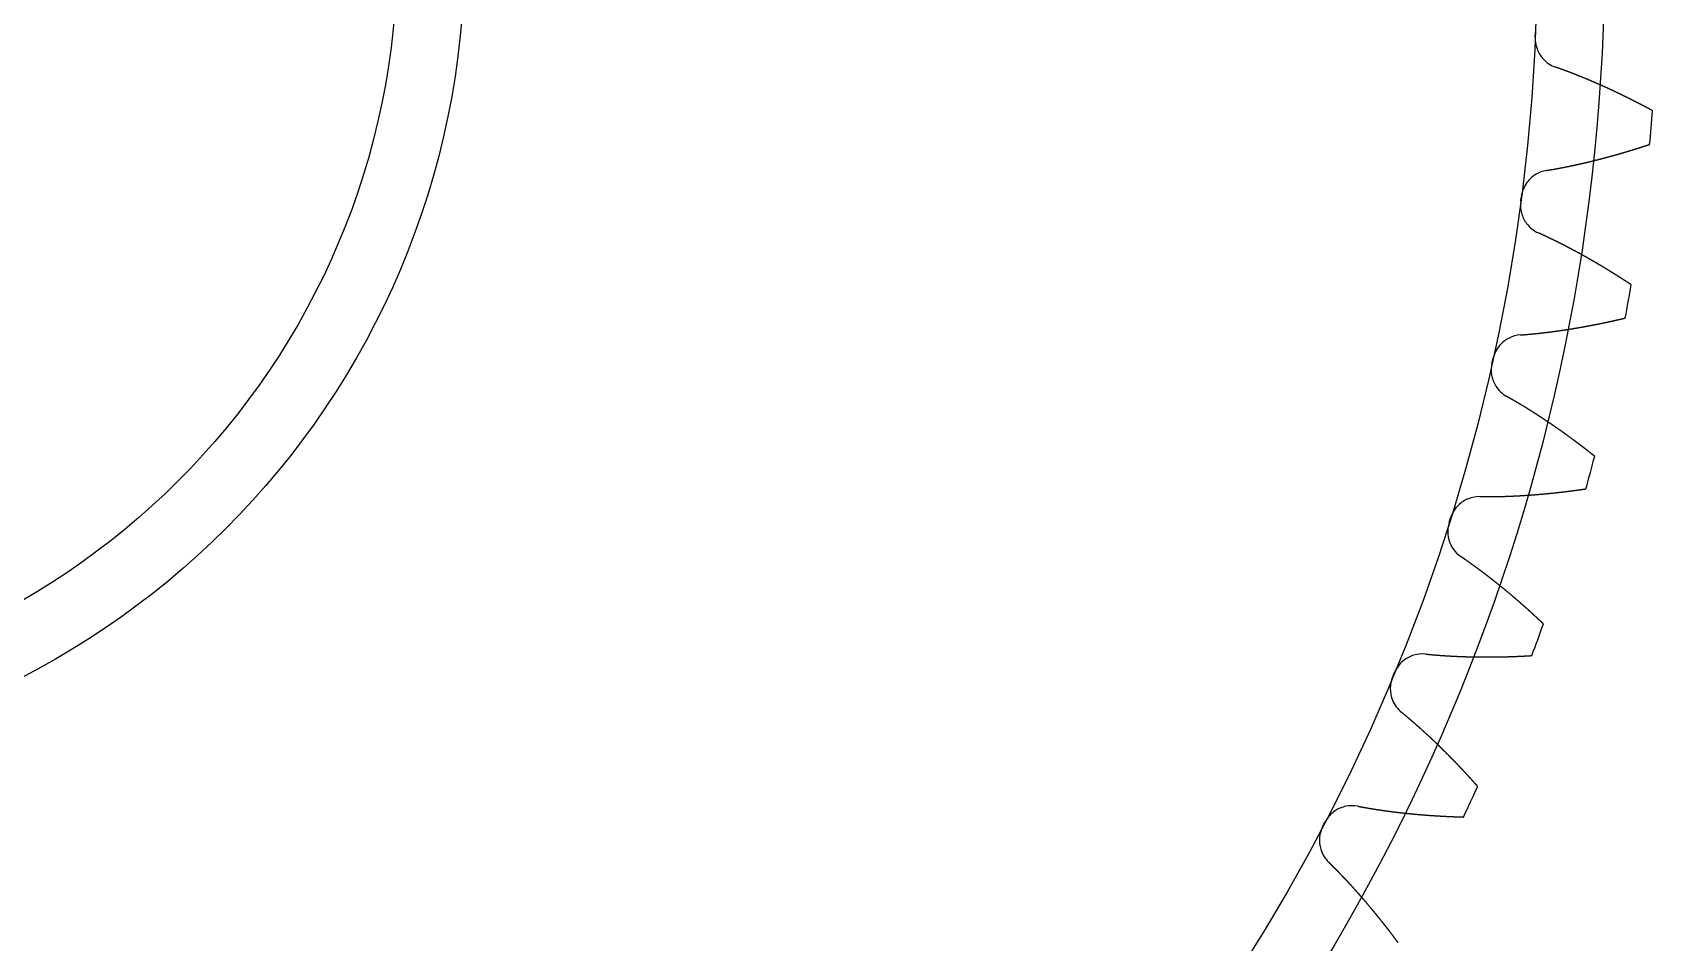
# Model space of a CAD drawing. Header units: centimetres. Extents: x -4.62 to 4.63, y -4.62 to 4.62.
# Drawn here: x 0.88 to 4.611, y -2.279 to -0.184 of the extents above; entities that cross this region are included whole.
import ezdxf

# ---------------------------------------------------------------- set-up
doc = ezdxf.new("R2010")
doc.units = ezdxf.units.CM
doc.header["$MEASUREMENT"] = 0
for name, color, linetype in [('', 7, 'Continuous'), ('Spur Gear (30 teeth)_Sketch1', 7, 'Continuous'), ('Spur Gear (30 teeth)_Sketch3', 7, 'Continuous'), ('Spur Gear (72 teeth)_Sketch1', 7, 'Continuous'), ('Spur Gear (72 teeth)_Sketch3', 7, 'Continuous')]:
    doc.layers.add(name, color=color, linetype=linetype)

# ---------------------------------------------------------------- blocks, each defined once
blk = doc.blocks.new('SpurGear(72teeth)')
at = {"layer": 'Spur Gear (72 teeth)_Sketch1'}
blk.add_circle((0, 0), 4.3449, dxfattribs=at)
at = {"layer": 'Spur Gear (72 teeth)_Sketch3'}
blk.add_circle((0, 0), 4.5, dxfattribs=at)
blk = doc.blocks.new('SpurGear(30teeth)')
at = {"layer": 'Spur Gear (30 teeth)_Sketch1'}
blk.add_circle((0, 0), 1.7199, dxfattribs=at)
at = {"layer": 'Spur Gear (30 teeth)_Sketch3'}
blk.add_circle((0, 0), 1.875, dxfattribs=at)

msp = doc.modelspace()

# ---------------------------------------------------------------- linework, layer by layer
at = {"layer": ''}
for radius, start, end in [(4.3449, 357.4288, 357.5712), (4.625, 354.5186, 355.4814), (4.3449, 352.4288, 352.5712), (4.625, 349.5186, 350.4814), (4.3449, 347.4288, 347.5712), (4.625, 344.5186, 345.4814), (4.3449, 342.4288, 342.5712), (4.625, 339.5186, 340.4814), (4.3449, 337.4288, 337.5712), (4.625, 334.5186, 335.4814), (4.3449, 332.4288, 332.5712)]:
    msp.add_arc((0, 0, 0.5), radius, start, end, dxfattribs=at)
for points, degree, knots in [([(4.3405, -0.1949, 0.5), (4.3401, -0.204, 0.5), (4.3415, -0.2131, 0.5), (4.3477, -0.2303, 0.5), (4.3524, -0.2382, 0.5), (4.3624, -0.2493, 0.5), (4.3669, -0.2531, 0.5), (4.3766, -0.2596, 0.5), (4.3818, -0.2622, 0.5), (4.3874, -0.2641, 0.5)], 3, [0, 0, 0, 0, 0.02734511, 0.02734511, 0.05469023, 0.05469023, 0.07222623, 0.07222623, 0.08976223, 0.08976223, 0.08976223, 0.08976223]), ([(4.6106, -0.3644, 0.5), (4.6096, -0.3638, 0.5), (4.6074, -0.3626, 0.5), (4.6042, -0.3609, 0.5), (4.5999, -0.3586, 0.5), (4.5945, -0.3557, 0.5), (4.5891, -0.3529, 0.5), (4.5837, -0.3501, 0.5), (4.5783, -0.3473, 0.5), (4.5729, -0.3445, 0.5), (4.5675, -0.3418, 0.5), (4.5621, -0.339, 0.5), (4.5567, -0.3363, 0.5), (4.5513, -0.3336, 0.5), (4.5458, -0.331, 0.5), (4.5404, -0.3283, 0.5), (4.535, -0.3257, 0.5), (4.5295, -0.3231, 0.5), (4.5241, -0.3205, 0.5), (4.5186, -0.318, 0.5), (4.5132, -0.3154, 0.5), (4.5077, -0.3129, 0.5), (4.5022, -0.3104, 0.5), (4.4968, -0.3079, 0.5), (4.4913, -0.3055, 0.5), (4.4858, -0.3031, 0.5), (4.4803, -0.3007, 0.5), (4.4748, -0.2983, 0.5), (4.4693, -0.296, 0.5), (4.4638, -0.2936, 0.5), (4.4583, -0.2913, 0.5), (4.4528, -0.2891, 0.5), (4.4473, -0.2868, 0.5), (4.4418, -0.2846, 0.5), (4.4363, -0.2824, 0.5), (4.4307, -0.2802, 0.5), (4.4252, -0.278, 0.5), (4.4197, -0.2759, 0.5), (4.4141, -0.2738, 0.5), (4.4086, -0.2718, 0.5), (4.403, -0.2697, 0.5), (4.3977, -0.2678, 0.5), (4.3934, -0.2663, 0.5), (4.3903, -0.2652, 0.5), (4.3883, -0.2644, 0.5), (4.3874, -0.2641, 0.5)], 5, [-1, -1, -1, -1, -1, -1, -0.9857143, -0.9714286, -0.9571429, -0.9428571, -0.9285714, -0.9142857, -0.9, -0.8857143, -0.8714286, -0.8571429, -0.8428571, -0.8285714, -0.8142857, -0.8, -0.7857143, -0.7714286, -0.7571429, -0.7428571, -0.7285714, -0.7142857, -0.7, -0.6857143, -0.6714286, -0.6571429, -0.6428571, -0.6285714, -0.6142857, -0.6, -0.5857143, -0.5714286, -0.5571429, -0.5428571, -0.5285714, -0.5142857, -0.5, -0.4857143, -0.4714286, -0.4571429, -0.4428571, -0.4285714, -0.4169569, -0.4169569, -0.4169569, -0.4169569, -0.4169569, -0.4169569]), ([(4.3666, -0.5017, 0.5), (4.3675, -0.5016, 0.5), (4.3696, -0.5012, 0.5), (4.3729, -0.5007, 0.5), (4.3774, -0.4999, 0.5), (4.383, -0.499, 0.5), (4.3888, -0.4979, 0.5), (4.3946, -0.4968, 0.5), (4.4004, -0.4957, 0.5), (4.4062, -0.4946, 0.5), (4.4121, -0.4934, 0.5), (4.4179, -0.4923, 0.5), (4.4237, -0.4911, 0.5), (4.4295, -0.4898, 0.5), (4.4354, -0.4886, 0.5), (4.4412, -0.4873, 0.5), (4.447, -0.486, 0.5), (4.4528, -0.4846, 0.5), (4.4586, -0.4833, 0.5), (4.4645, -0.4819, 0.5), (4.4703, -0.4805, 0.5), (4.4761, -0.479, 0.5), (4.4819, -0.4776, 0.5), (4.4877, -0.4761, 0.5), (4.4936, -0.4746, 0.5), (4.4994, -0.4731, 0.5), (4.5052, -0.4715, 0.5), (4.511, -0.4699, 0.5), (4.5168, -0.4684, 0.5), (4.5226, -0.4667, 0.5), (4.5284, -0.4651, 0.5), (4.5342, -0.4634, 0.5), (4.5401, -0.4617, 0.5), (4.5459, -0.46, 0.5), (4.5517, -0.4583, 0.5), (4.5575, -0.4566, 0.5), (4.5633, -0.4548, 0.5), (4.5691, -0.453, 0.5), (4.5749, -0.4512, 0.5), (4.5807, -0.4493, 0.5), (4.5865, -0.4475, 0.5), (4.5923, -0.4456, 0.5), (4.5969, -0.4441, 0.5), (4.6004, -0.4429, 0.5), (4.6027, -0.4422, 0.5), (4.6039, -0.4418, 0.5)], 5, [0.4169569, 0.4169569, 0.4169569, 0.4169569, 0.4169569, 0.4169569, 0.4285714, 0.4428571, 0.4571429, 0.4714286, 0.4857143, 0.5, 0.5142857, 0.5285714, 0.5428571, 0.5571429, 0.5714286, 0.5857143, 0.6, 0.6142857, 0.6285714, 0.6428571, 0.6571429, 0.6714286, 0.6857143, 0.7, 0.7142857, 0.7285714, 0.7428571, 0.7571429, 0.7714286, 0.7857143, 0.8, 0.8142857, 0.8285714, 0.8428571, 0.8571429, 0.8714286, 0.8857143, 0.9, 0.9142857, 0.9285714, 0.9428571, 0.9571429, 0.9714286, 0.9857143, 1, 1, 1, 1, 1, 1]), ([(4.3666, -0.5017, 0.5), (4.3576, -0.5032, 0.5), (4.349, -0.5064, 0.5), (4.3334, -0.516, 0.5), (4.3267, -0.5222, 0.5), (4.3179, -0.5343, 0.5), (4.315, -0.5394, 0.5), (4.3107, -0.5503, 0.5), (4.3092, -0.556, 0.5), (4.3085, -0.5618, 0.5)], 3, [0, 0, 0, 0, 0.02734511, 0.02734511, 0.05469023, 0.05469023, 0.07222623, 0.07222623, 0.08976223, 0.08976223, 0.08976223, 0.08976223]), ([(4.307, -0.5725, 0.5), (4.3058, -0.5815, 0.5), (4.3064, -0.5907, 0.5), (4.3111, -0.6083, 0.5), (4.3151, -0.6166, 0.5), (4.3241, -0.6285, 0.5), (4.3282, -0.6328, 0.5), (4.3373, -0.64, 0.5), (4.3423, -0.6431, 0.5), (4.3476, -0.6455, 0.5)], 3, [0, 0, 0, 0, 0.02734511, 0.02734511, 0.05469023, 0.05469023, 0.07222623, 0.07222623, 0.08976223, 0.08976223, 0.08976223, 0.08976223]), ([(4.5613, -0.7648, 0.5), (4.5603, -0.7642, 0.5), (4.5583, -0.7628, 0.5), (4.5552, -0.7608, 0.5), (4.5511, -0.7581, 0.5), (4.546, -0.7548, 0.5), (4.5409, -0.7515, 0.5), (4.5358, -0.7483, 0.5), (4.5306, -0.745, 0.5), (4.5255, -0.7418, 0.5), (4.5203, -0.7386, 0.5), (4.5152, -0.7354, 0.5), (4.51, -0.7322, 0.5), (4.5049, -0.729, 0.5), (4.4997, -0.7259, 0.5), (4.4945, -0.7228, 0.5), (4.4893, -0.7197, 0.5), (4.4841, -0.7166, 0.5), (4.4789, -0.7136, 0.5), (4.4737, -0.7106, 0.5), (4.4685, -0.7076, 0.5), (4.4633, -0.7046, 0.5), (4.458, -0.7016, 0.5), (4.4528, -0.6987, 0.5), (4.4476, -0.6958, 0.5), (4.4423, -0.6929, 0.5), (4.4371, -0.69, 0.5), (4.4318, -0.6872, 0.5), (4.4265, -0.6844, 0.5), (4.4213, -0.6816, 0.5), (4.416, -0.6788, 0.5), (4.4107, -0.676, 0.5), (4.4054, -0.6733, 0.5), (4.4001, -0.6706, 0.5), (4.3948, -0.6679, 0.5), (4.3894, -0.6653, 0.5), (4.3841, -0.6627, 0.5), (4.3788, -0.6601, 0.5), (4.3735, -0.6575, 0.5), (4.3681, -0.655, 0.5), (4.3627, -0.6524, 0.5), (4.3576, -0.65, 0.5), (4.3535, -0.6482, 0.5), (4.3505, -0.6468, 0.5), (4.3485, -0.6459, 0.5), (4.3476, -0.6455, 0.5)], 5, [-1, -1, -1, -1, -1, -1, -0.9857143, -0.9714286, -0.9571429, -0.9428571, -0.9285714, -0.9142857, -0.9, -0.8857143, -0.8714286, -0.8571429, -0.8428571, -0.8285714, -0.8142857, -0.8, -0.7857143, -0.7714286, -0.7571429, -0.7428571, -0.7285714, -0.7142857, -0.7, -0.6857143, -0.6714286, -0.6571429, -0.6428571, -0.6285714, -0.6142857, -0.6, -0.5857143, -0.5714286, -0.5571429, -0.5428571, -0.5285714, -0.5142857, -0.5, -0.4857143, -0.4714286, -0.4571429, -0.4428571, -0.4285714, -0.4169569, -0.4169569, -0.4169569, -0.4169569, -0.4169569, -0.4169569]), ([(4.3062, -0.8804, 0.5), (4.3072, -0.8803, 0.5), (4.3093, -0.8802, 0.5), (4.3126, -0.8799, 0.5), (4.3171, -0.8795, 0.5), (4.3228, -0.8791, 0.5), (4.3287, -0.8785, 0.5), (4.3346, -0.878, 0.5), (4.3405, -0.8774, 0.5), (4.3464, -0.8768, 0.5), (4.3523, -0.8761, 0.5), (4.3582, -0.8754, 0.5), (4.3641, -0.8747, 0.5), (4.37, -0.874, 0.5), (4.3759, -0.8733, 0.5), (4.3818, -0.8725, 0.5), (4.3877, -0.8717, 0.5), (4.3936, -0.8709, 0.5), (4.3996, -0.87, 0.5), (4.4055, -0.8692, 0.5), (4.4114, -0.8683, 0.5), (4.4173, -0.8673, 0.5), (4.4232, -0.8664, 0.5), (4.4292, -0.8654, 0.5), (4.4351, -0.8644, 0.5), (4.441, -0.8634, 0.5), (4.4469, -0.8624, 0.5), (4.4529, -0.8613, 0.5), (4.4588, -0.8602, 0.5), (4.4647, -0.8591, 0.5), (4.4707, -0.858, 0.5), (4.4766, -0.8569, 0.5), (4.4825, -0.8557, 0.5), (4.4885, -0.8545, 0.5), (4.4944, -0.8533, 0.5), (4.5003, -0.852, 0.5), (4.5063, -0.8508, 0.5), (4.5122, -0.8495, 0.5), (4.5181, -0.8482, 0.5), (4.5241, -0.8469, 0.5), (4.53, -0.8455, 0.5), (4.536, -0.8442, 0.5), (4.5407, -0.8431, 0.5), (4.5443, -0.8422, 0.5), (4.5466, -0.8416, 0.5), (4.5478, -0.8414, 0.5)], 5, [0.4169569, 0.4169569, 0.4169569, 0.4169569, 0.4169569, 0.4169569, 0.4285714, 0.4428571, 0.4571429, 0.4714286, 0.4857143, 0.5, 0.5142857, 0.5285714, 0.5428571, 0.5571429, 0.5714286, 0.5857143, 0.6, 0.6142857, 0.6285714, 0.6428571, 0.6571429, 0.6714286, 0.6857143, 0.7, 0.7142857, 0.7285714, 0.7428571, 0.7571429, 0.7714286, 0.7857143, 0.8, 0.8142857, 0.8285714, 0.8428571, 0.8571429, 0.8714286, 0.8857143, 0.9, 0.9142857, 0.9285714, 0.9428571, 0.9571429, 0.9714286, 0.9857143, 1, 1, 1, 1, 1, 1]), ([(4.3062, -0.8804, 0.5), (4.2971, -0.8811, 0.5), (4.2883, -0.8835, 0.5), (4.272, -0.8917, 0.5), (4.2647, -0.8973, 0.5), (4.2549, -0.9086, 0.5), (4.2516, -0.9135, 0.5), (4.2463, -0.9239, 0.5), (4.2444, -0.9294, 0.5), (4.2431, -0.9351, 0.5)], 3, [0, 0, 0, 0, 0.02734511, 0.02734511, 0.05469023, 0.05469023, 0.07222623, 0.07222623, 0.08976223, 0.08976223, 0.08976223, 0.08976223]), ([(4.2408, -0.9457, 0.5), (4.2388, -0.9546, 0.5), (4.2385, -0.9638, 0.5), (4.2416, -0.9817, 0.5), (4.2449, -0.9903, 0.5), (4.2529, -1.003, 0.5), (4.2566, -1.0076, 0.5), (4.265, -1.0156, 0.5), (4.2697, -1.0191, 0.5), (4.2748, -1.022, 0.5)], 3, [0, 0, 0, 0, 0.02734511, 0.02734511, 0.05469023, 0.05469023, 0.07222623, 0.07222623, 0.08976223, 0.08976223, 0.08976223, 0.08976223]), ([(4.4773, -1.1595, 0.5), (4.4764, -1.1587, 0.5), (4.4744, -1.1572, 0.5), (4.4716, -1.1549, 0.5), (4.4677, -1.1519, 0.5), (4.4629, -1.1482, 0.5), (4.4581, -1.1444, 0.5), (4.4533, -1.1407, 0.5), (4.4485, -1.137, 0.5), (4.4436, -1.1334, 0.5), (4.4388, -1.1297, 0.5), (4.4339, -1.1261, 0.5), (4.4291, -1.1225, 0.5), (4.4242, -1.1189, 0.5), (4.4193, -1.1153, 0.5), (4.4144, -1.1118, 0.5), (4.4095, -1.1082, 0.5), (4.4046, -1.1047, 0.5), (4.3997, -1.1012, 0.5), (4.3948, -1.0978, 0.5), (4.3898, -1.0943, 0.5), (4.3849, -1.0909, 0.5), (4.3799, -1.0875, 0.5), (4.375, -1.0841, 0.5), (4.37, -1.0808, 0.5), (4.365, -1.0774, 0.5), (4.36, -1.0741, 0.5), (4.355, -1.0708, 0.5), (4.35, -1.0676, 0.5), (4.345, -1.0643, 0.5), (4.34, -1.0611, 0.5), (4.335, -1.0579, 0.5), (4.3299, -1.0547, 0.5), (4.3249, -1.0516, 0.5), (4.3198, -1.0484, 0.5), (4.3148, -1.0453, 0.5), (4.3097, -1.0422, 0.5), (4.3046, -1.0392, 0.5), (4.2995, -1.0362, 0.5), (4.2944, -1.0332, 0.5), (4.2893, -1.0302, 0.5), (4.2844, -1.0274, 0.5), (4.2804, -1.0251, 0.5), (4.2775, -1.0235, 0.5), (4.2757, -1.0224, 0.5), (4.2748, -1.022, 0.5)], 5, [-1, -1, -1, -1, -1, -1, -0.9857143, -0.9714286, -0.9571429, -0.9428571, -0.9285714, -0.9142857, -0.9, -0.8857143, -0.8714286, -0.8571429, -0.8428571, -0.8285714, -0.8142857, -0.8, -0.7857143, -0.7714286, -0.7571429, -0.7428571, -0.7285714, -0.7142857, -0.7, -0.6857143, -0.6714286, -0.6571429, -0.6428571, -0.6285714, -0.6142857, -0.6, -0.5857143, -0.5714286, -0.5571429, -0.5428571, -0.5285714, -0.5142857, -0.5, -0.4857143, -0.4714286, -0.4571429, -0.4428571, -0.4285714, -0.4169569, -0.4169569, -0.4169569, -0.4169569, -0.4169569, -0.4169569]), ([(4.2131, -1.2524, 0.5), (4.204, -1.2522, 0.5), (4.1949, -1.2539, 0.5), (4.178, -1.2606, 0.5), (4.1703, -1.2656, 0.5), (4.1595, -1.276, 0.5), (4.1558, -1.2805, 0.5), (4.1496, -1.2905, 0.5), (4.1472, -1.2958, 0.5), (4.1454, -1.3014, 0.5)], 3, [0, 0, 0, 0, 0.02734511, 0.02734511, 0.05469023, 0.05469023, 0.07222623, 0.07222623, 0.08976223, 0.08976223, 0.08976223, 0.08976223]), ([(4.2131, -1.2524, 0.5), (4.2141, -1.2524, 0.5), (4.2162, -1.2524, 0.5), (4.2195, -1.2524, 0.5), (4.224, -1.2525, 0.5), (4.2297, -1.2525, 0.5), (4.2356, -1.2524, 0.5), (4.2416, -1.2524, 0.5), (4.2475, -1.2523, 0.5), (4.2534, -1.2522, 0.5), (4.2594, -1.2521, 0.5), (4.2653, -1.2519, 0.5), (4.2712, -1.2518, 0.5), (4.2772, -1.2516, 0.5), (4.2831, -1.2513, 0.5), (4.2891, -1.2511, 0.5), (4.2951, -1.2508, 0.5), (4.301, -1.2505, 0.5), (4.307, -1.2502, 0.5), (4.313, -1.2498, 0.5), (4.3189, -1.2494, 0.5), (4.3249, -1.249, 0.5), (4.3309, -1.2486, 0.5), (4.3369, -1.2482, 0.5), (4.3429, -1.2477, 0.5), (4.3489, -1.2472, 0.5), (4.3549, -1.2467, 0.5), (4.3609, -1.2461, 0.5), (4.3669, -1.2456, 0.5), (4.3729, -1.245, 0.5), (4.3789, -1.2444, 0.5), (4.3849, -1.2438, 0.5), (4.3909, -1.2431, 0.5), (4.3969, -1.2424, 0.5), (4.4029, -1.2417, 0.5), (4.4089, -1.241, 0.5), (4.415, -1.2403, 0.5), (4.421, -1.2395, 0.5), (4.427, -1.2387, 0.5), (4.4331, -1.2379, 0.5), (4.4391, -1.2371, 0.5), (4.4451, -1.2363, 0.5), (4.4499, -1.2356, 0.5), (4.4536, -1.2351, 0.5), (4.456, -1.2347, 0.5), (4.4572, -1.2345, 0.5)], 5, [0.4169569, 0.4169569, 0.4169569, 0.4169569, 0.4169569, 0.4169569, 0.4285714, 0.4428571, 0.4571429, 0.4714286, 0.4857143, 0.5, 0.5142857, 0.5285714, 0.5428571, 0.5571429, 0.5714286, 0.5857143, 0.6, 0.6142857, 0.6285714, 0.6428571, 0.6571429, 0.6714286, 0.6857143, 0.7, 0.7142857, 0.7285714, 0.7428571, 0.7571429, 0.7714286, 0.7857143, 0.8, 0.8142857, 0.8285714, 0.8428571, 0.8571429, 0.8714286, 0.8857143, 0.9, 0.9142857, 0.9285714, 0.9428571, 0.9571429, 0.9714286, 0.9857143, 1, 1, 1, 1, 1, 1]), ([(4.1422, -1.3117, 0.5), (4.1394, -1.3204, 0.5), (4.1384, -1.3295, 0.5), (4.1399, -1.3477, 0.5), (4.1424, -1.3565, 0.5), (4.1492, -1.3699, 0.5), (4.1525, -1.3747, 0.5), (4.1603, -1.3835, 0.5), (4.1647, -1.3874, 0.5), (4.1695, -1.3907, 0.5)], 3, [0, 0, 0, 0, 0.02734511, 0.02734511, 0.05469023, 0.05469023, 0.07222623, 0.07222623, 0.08976223, 0.08976223, 0.08976223, 0.08976223]), ([(4.3592, -1.5453, 0.5), (4.3583, -1.5444, 0.5), (4.3566, -1.5428, 0.5), (4.3539, -1.5402, 0.5), (4.3503, -1.5369, 0.5), (4.3459, -1.5328, 0.5), (4.3414, -1.5286, 0.5), (4.3369, -1.5245, 0.5), (4.3324, -1.5204, 0.5), (4.3279, -1.5163, 0.5), (4.3234, -1.5123, 0.5), (4.3189, -1.5082, 0.5), (4.3144, -1.5042, 0.5), (4.3098, -1.5002, 0.5), (4.3053, -1.4962, 0.5), (4.3007, -1.4923, 0.5), (4.2961, -1.4883, 0.5), (4.2916, -1.4844, 0.5), (4.287, -1.4805, 0.5), (4.2824, -1.4766, 0.5), (4.2777, -1.4728, 0.5), (4.2731, -1.4689, 0.5), (4.2685, -1.4651, 0.5), (4.2638, -1.4613, 0.5), (4.2592, -1.4575, 0.5), (4.2545, -1.4538, 0.5), (4.2498, -1.45, 0.5), (4.2451, -1.4463, 0.5), (4.2404, -1.4426, 0.5), (4.2357, -1.439, 0.5), (4.231, -1.4353, 0.5), (4.2263, -1.4317, 0.5), (4.2215, -1.4281, 0.5), (4.2168, -1.4245, 0.5), (4.212, -1.4209, 0.5), (4.2072, -1.4174, 0.5), (4.2024, -1.4139, 0.5), (4.1976, -1.4104, 0.5), (4.1928, -1.407, 0.5), (4.188, -1.4035, 0.5), (4.1832, -1.4001, 0.5), (4.1785, -1.3969, 0.5), (4.1748, -1.3943, 0.5), (4.1721, -1.3924, 0.5), (4.1703, -1.3912, 0.5), (4.1695, -1.3907, 0.5)], 5, [-1, -1, -1, -1, -1, -1, -0.9857143, -0.9714286, -0.9571429, -0.9428571, -0.9285714, -0.9142857, -0.9, -0.8857143, -0.8714286, -0.8571429, -0.8428571, -0.8285714, -0.8142857, -0.8, -0.7857143, -0.7714286, -0.7571429, -0.7428571, -0.7285714, -0.7142857, -0.7, -0.6857143, -0.6714286, -0.6571429, -0.6428571, -0.6285714, -0.6142857, -0.6, -0.5857143, -0.5714286, -0.5571429, -0.5428571, -0.5285714, -0.5142857, -0.5, -0.4857143, -0.4714286, -0.4571429, -0.4428571, -0.4285714, -0.4169569, -0.4169569, -0.4169569, -0.4169569, -0.4169569, -0.4169569]), ([(4.0879, -1.6148, 0.5), (4.0789, -1.6139, 0.5), (4.0697, -1.6148, 0.5), (4.0522, -1.62, 0.5), (4.0441, -1.6242, 0.5), (4.0324, -1.6336, 0.5), (4.0284, -1.6379, 0.5), (4.0214, -1.6472, 0.5), (4.0185, -1.6523, 0.5), (4.0162, -1.6577, 0.5)], 3, [0, 0, 0, 0, 0.02734511, 0.02734511, 0.05469023, 0.05469023, 0.07222623, 0.07222623, 0.08976223, 0.08976223, 0.08976223, 0.08976223]), ([(4.0879, -1.6148, 0.5), (4.0889, -1.6149, 0.5), (4.091, -1.6151, 0.5), (4.0943, -1.6154, 0.5), (4.0988, -1.6158, 0.5), (4.1045, -1.6163, 0.5), (4.1104, -1.6168, 0.5), (4.1163, -1.6173, 0.5), (4.1222, -1.6178, 0.5), (4.1281, -1.6182, 0.5), (4.134, -1.6186, 0.5), (4.14, -1.6189, 0.5), (4.1459, -1.6193, 0.5), (4.1518, -1.6196, 0.5), (4.1578, -1.6199, 0.5), (4.1637, -1.6201, 0.5), (4.1697, -1.6204, 0.5), (4.1757, -1.6206, 0.5), (4.1816, -1.6208, 0.5), (4.1876, -1.621, 0.5), (4.1936, -1.6211, 0.5), (4.1996, -1.6212, 0.5), (4.2056, -1.6213, 0.5), (4.2116, -1.6214, 0.5), (4.2176, -1.6214, 0.5), (4.2236, -1.6215, 0.5), (4.2296, -1.6215, 0.5), (4.2357, -1.6215, 0.5), (4.2417, -1.6214, 0.5), (4.2477, -1.6214, 0.5), (4.2538, -1.6213, 0.5), (4.2598, -1.6212, 0.5), (4.2658, -1.6211, 0.5), (4.2719, -1.6209, 0.5), (4.2779, -1.6208, 0.5), (4.284, -1.6206, 0.5), (4.2901, -1.6204, 0.5), (4.2961, -1.6201, 0.5), (4.3022, -1.6199, 0.5), (4.3083, -1.6196, 0.5), (4.3144, -1.6193, 0.5), (4.3205, -1.619, 0.5), (4.3253, -1.6187, 0.5), (4.329, -1.6185, 0.5), (4.3314, -1.6184, 0.5), (4.3326, -1.6183, 0.5)], 5, [0.4169569, 0.4169569, 0.4169569, 0.4169569, 0.4169569, 0.4169569, 0.4285714, 0.4428571, 0.4571429, 0.4714286, 0.4857143, 0.5, 0.5142857, 0.5285714, 0.5428571, 0.5571429, 0.5714286, 0.5857143, 0.6, 0.6142857, 0.6285714, 0.6428571, 0.6571429, 0.6714286, 0.6857143, 0.7, 0.7142857, 0.7285714, 0.7428571, 0.7571429, 0.7714286, 0.7857143, 0.8, 0.8142857, 0.8285714, 0.8428571, 0.8571429, 0.8714286, 0.8857143, 0.9, 0.9142857, 0.9285714, 0.9428571, 0.9571429, 0.9714286, 0.9857143, 1, 1, 1, 1, 1, 1]), ([(4.0121, -1.6677, 0.5), (4.0086, -1.6761, 0.5), (4.0068, -1.6852, 0.5), (4.0067, -1.7034, 0.5), (4.0085, -1.7124, 0.5), (4.0141, -1.7263, 0.5), (4.0169, -1.7314, 0.5), (4.0239, -1.7408, 0.5), (4.0279, -1.7451, 0.5), (4.0324, -1.7488, 0.5)], 3, [0, 0, 0, 0, 0.02734511, 0.02734511, 0.05469023, 0.05469023, 0.07222623, 0.07222623, 0.08976223, 0.08976223, 0.08976223, 0.08976223]), ([(4.2079, -1.9193, 0.5), (4.2071, -1.9184, 0.5), (4.2055, -1.9166, 0.5), (4.2031, -1.9139, 0.5), (4.1998, -1.9102, 0.5), (4.1957, -1.9057, 0.5), (4.1917, -1.9012, 0.5), (4.1875, -1.8967, 0.5), (4.1834, -1.8922, 0.5), (4.1793, -1.8878, 0.5), (4.1752, -1.8833, 0.5), (4.171, -1.8789, 0.5), (4.1668, -1.8745, 0.5), (4.1627, -1.8701, 0.5), (4.1585, -1.8658, 0.5), (4.1543, -1.8614, 0.5), (4.1501, -1.8571, 0.5), (4.1458, -1.8528, 0.5), (4.1416, -1.8485, 0.5), (4.1374, -1.8442, 0.5), (4.1331, -1.84, 0.5), (4.1288, -1.8358, 0.5), (4.1245, -1.8316, 0.5), (4.1203, -1.8274, 0.5), (4.1159, -1.8232, 0.5), (4.1116, -1.819, 0.5), (4.1073, -1.8149, 0.5), (4.1029, -1.8108, 0.5), (4.0986, -1.8067, 0.5), (4.0942, -1.8026, 0.5), (4.0898, -1.7986, 0.5), (4.0854, -1.7946, 0.5), (4.081, -1.7906, 0.5), (4.0766, -1.7866, 0.5), (4.0721, -1.7826, 0.5), (4.0677, -1.7787, 0.5), (4.0632, -1.7748, 0.5), (4.0587, -1.7709, 0.5), (4.0543, -1.767, 0.5), (4.0497, -1.7632, 0.5), (4.0452, -1.7594, 0.5), (4.0409, -1.7557, 0.5), (4.0374, -1.7528, 0.5), (4.0348, -1.7507, 0.5), (4.0332, -1.7494, 0.5), (4.0324, -1.7488, 0.5)], 5, [-1, -1, -1, -1, -1, -1, -0.9857143, -0.9714286, -0.9571429, -0.9428571, -0.9285714, -0.9142857, -0.9, -0.8857143, -0.8714286, -0.8571429, -0.8428571, -0.8285714, -0.8142857, -0.8, -0.7857143, -0.7714286, -0.7571429, -0.7428571, -0.7285714, -0.7142857, -0.7, -0.6857143, -0.6714286, -0.6571429, -0.6428571, -0.6285714, -0.6142857, -0.6, -0.5857143, -0.5714286, -0.5571429, -0.5428571, -0.5285714, -0.5142857, -0.5, -0.4857143, -0.4714286, -0.4571429, -0.4428571, -0.4285714, -0.4169569, -0.4169569, -0.4169569, -0.4169569, -0.4169569, -0.4169569]), ([(3.9316, -1.9649, 0.5), (3.9227, -1.9632, 0.5), (3.9135, -1.9633, 0.5), (3.8956, -1.967, 0.5), (3.8871, -1.9705, 0.5), (3.8747, -1.9789, 0.5), (3.8703, -1.9827, 0.5), (3.8625, -1.9915, 0.5), (3.8592, -1.9963, 0.5), (3.8565, -2.0015, 0.5)], 3, [0, 0, 0, 0, 0.02734511, 0.02734511, 0.05469023, 0.05469023, 0.07222623, 0.07222623, 0.08976223, 0.08976223, 0.08976223, 0.08976223]), ([(3.9316, -1.9649, 0.5), (3.9326, -1.9651, 0.5), (3.9347, -1.9655, 0.5), (3.9379, -1.9661, 0.5), (3.9424, -1.9669, 0.5), (3.948, -1.9679, 0.5), (3.9538, -1.9689, 0.5), (3.9596, -1.9699, 0.5), (3.9655, -1.9709, 0.5), (3.9714, -1.9718, 0.5), (3.9772, -1.9727, 0.5), (3.9831, -1.9736, 0.5), (3.989, -1.9744, 0.5), (3.9949, -1.9753, 0.5), (4.0008, -1.9761, 0.5), (4.0067, -1.9769, 0.5), (4.0126, -1.9776, 0.5), (4.0185, -1.9784, 0.5), (4.0245, -1.9791, 0.5), (4.0304, -1.9798, 0.5), (4.0364, -1.9804, 0.5), (4.0423, -1.9811, 0.5), (4.0483, -1.9817, 0.5), (4.0543, -1.9823, 0.5), (4.0602, -1.9829, 0.5), (4.0662, -1.9834, 0.5), (4.0722, -1.984, 0.5), (4.0782, -1.9845, 0.5), (4.0842, -1.9849, 0.5), (4.0902, -1.9854, 0.5), (4.0963, -1.9859, 0.5), (4.1023, -1.9863, 0.5), (4.1083, -1.9867, 0.5), (4.1144, -1.9871, 0.5), (4.1204, -1.9874, 0.5), (4.1265, -1.9878, 0.5), (4.1325, -1.9881, 0.5), (4.1386, -1.9884, 0.5), (4.1447, -1.9887, 0.5), (4.1507, -1.9889, 0.5), (4.1568, -1.9892, 0.5), (4.1629, -1.9894, 0.5), (4.1678, -1.9895, 0.5), (4.1714, -1.9897, 0.5), (4.1739, -1.9897, 0.5), (4.1751, -1.9898, 0.5)], 5, [0.4169569, 0.4169569, 0.4169569, 0.4169569, 0.4169569, 0.4169569, 0.4285714, 0.4428571, 0.4571429, 0.4714286, 0.4857143, 0.5, 0.5142857, 0.5285714, 0.5428571, 0.5571429, 0.5714286, 0.5857143, 0.6, 0.6142857, 0.6285714, 0.6428571, 0.6571429, 0.6714286, 0.6857143, 0.7, 0.7142857, 0.7285714, 0.7428571, 0.7571429, 0.7714286, 0.7857143, 0.8, 0.8142857, 0.8285714, 0.8428571, 0.8571429, 0.8714286, 0.8857143, 0.9, 0.9142857, 0.9285714, 0.9428571, 0.9571429, 0.9714286, 0.9857143, 1, 1, 1, 1, 1, 1]), ([(3.8515, -2.011, 0.5), (3.8473, -2.0191, 0.5), (3.8447, -2.028, 0.5), (3.843, -2.0461, 0.5), (3.844, -2.0553, 0.5), (3.8483, -2.0696, 0.5), (3.8507, -2.0749, 0.5), (3.8568, -2.0849, 0.5), (3.8605, -2.0895, 0.5), (3.8647, -2.0936, 0.5)], 3, [0, 0, 0, 0, 0.02734511, 0.02734511, 0.05469023, 0.05469023, 0.07222623, 0.07222623, 0.08976223, 0.08976223, 0.08976223, 0.08976223]), ([(4.0247, -2.2788, 0.5), (4.0239, -2.2778, 0.5), (4.0225, -2.2758, 0.5), (4.0203, -2.2729, 0.5), (4.0174, -2.269, 0.5), (4.0137, -2.2641, 0.5), (4.01, -2.2593, 0.5), (4.0063, -2.2545, 0.5), (4.0026, -2.2496, 0.5), (3.9989, -2.2448, 0.5), (3.9951, -2.2401, 0.5), (3.9914, -2.2353, 0.5), (3.9876, -2.2306, 0.5), (3.9838, -2.2258, 0.5), (3.98, -2.2211, 0.5), (3.9762, -2.2164, 0.5), (3.9724, -2.2117, 0.5), (3.9686, -2.2071, 0.5), (3.9647, -2.2024, 0.5), (3.9609, -2.1978, 0.5), (3.957, -2.1932, 0.5), (3.9531, -2.1886, 0.5), (3.9492, -2.1841, 0.5), (3.9453, -2.1795, 0.5), (3.9414, -2.175, 0.5), (3.9374, -2.1705, 0.5), (3.9335, -2.166, 0.5), (3.9295, -2.1615, 0.5), (3.9255, -2.1571, 0.5), (3.9215, -2.1526, 0.5), (3.9175, -2.1482, 0.5), (3.9135, -2.1438, 0.5), (3.9094, -2.1394, 0.5), (3.9054, -2.1351, 0.5), (3.9013, -2.1308, 0.5), (3.8972, -2.1265, 0.5), (3.8931, -2.1222, 0.5), (3.889, -2.1179, 0.5), (3.8848, -2.1137, 0.5), (3.8807, -2.1094, 0.5), (3.8765, -2.1052, 0.5), (3.8725, -2.1012, 0.5), (3.8693, -2.0981, 0.5), (3.8669, -2.0957, 0.5), (3.8654, -2.0942, 0.5), (3.8647, -2.0936, 0.5)], 5, [-1, -1, -1, -1, -1, -1, -0.9857143, -0.9714286, -0.9571429, -0.9428571, -0.9285714, -0.9142857, -0.9, -0.8857143, -0.8714286, -0.8571429, -0.8428571, -0.8285714, -0.8142857, -0.8, -0.7857143, -0.7714286, -0.7571429, -0.7428571, -0.7285714, -0.7142857, -0.7, -0.6857143, -0.6714286, -0.6571429, -0.6428571, -0.6285714, -0.6142857, -0.6, -0.5857143, -0.5714286, -0.5571429, -0.5428571, -0.5285714, -0.5142857, -0.5, -0.4857143, -0.4714286, -0.4571429, -0.4428571, -0.4285714, -0.4169569, -0.4169569, -0.4169569, -0.4169569, -0.4169569, -0.4169569])]:
    msp.add_open_spline(points, degree=degree, knots=knots, dxfattribs=at)

# ---------------------------------------------------------------- block references
for name in ['SpurGear(72teeth)', 'SpurGear(30teeth)']:
    msp.add_blockref(name, (0, 0))

doc.saveas('drawing.dxf')
